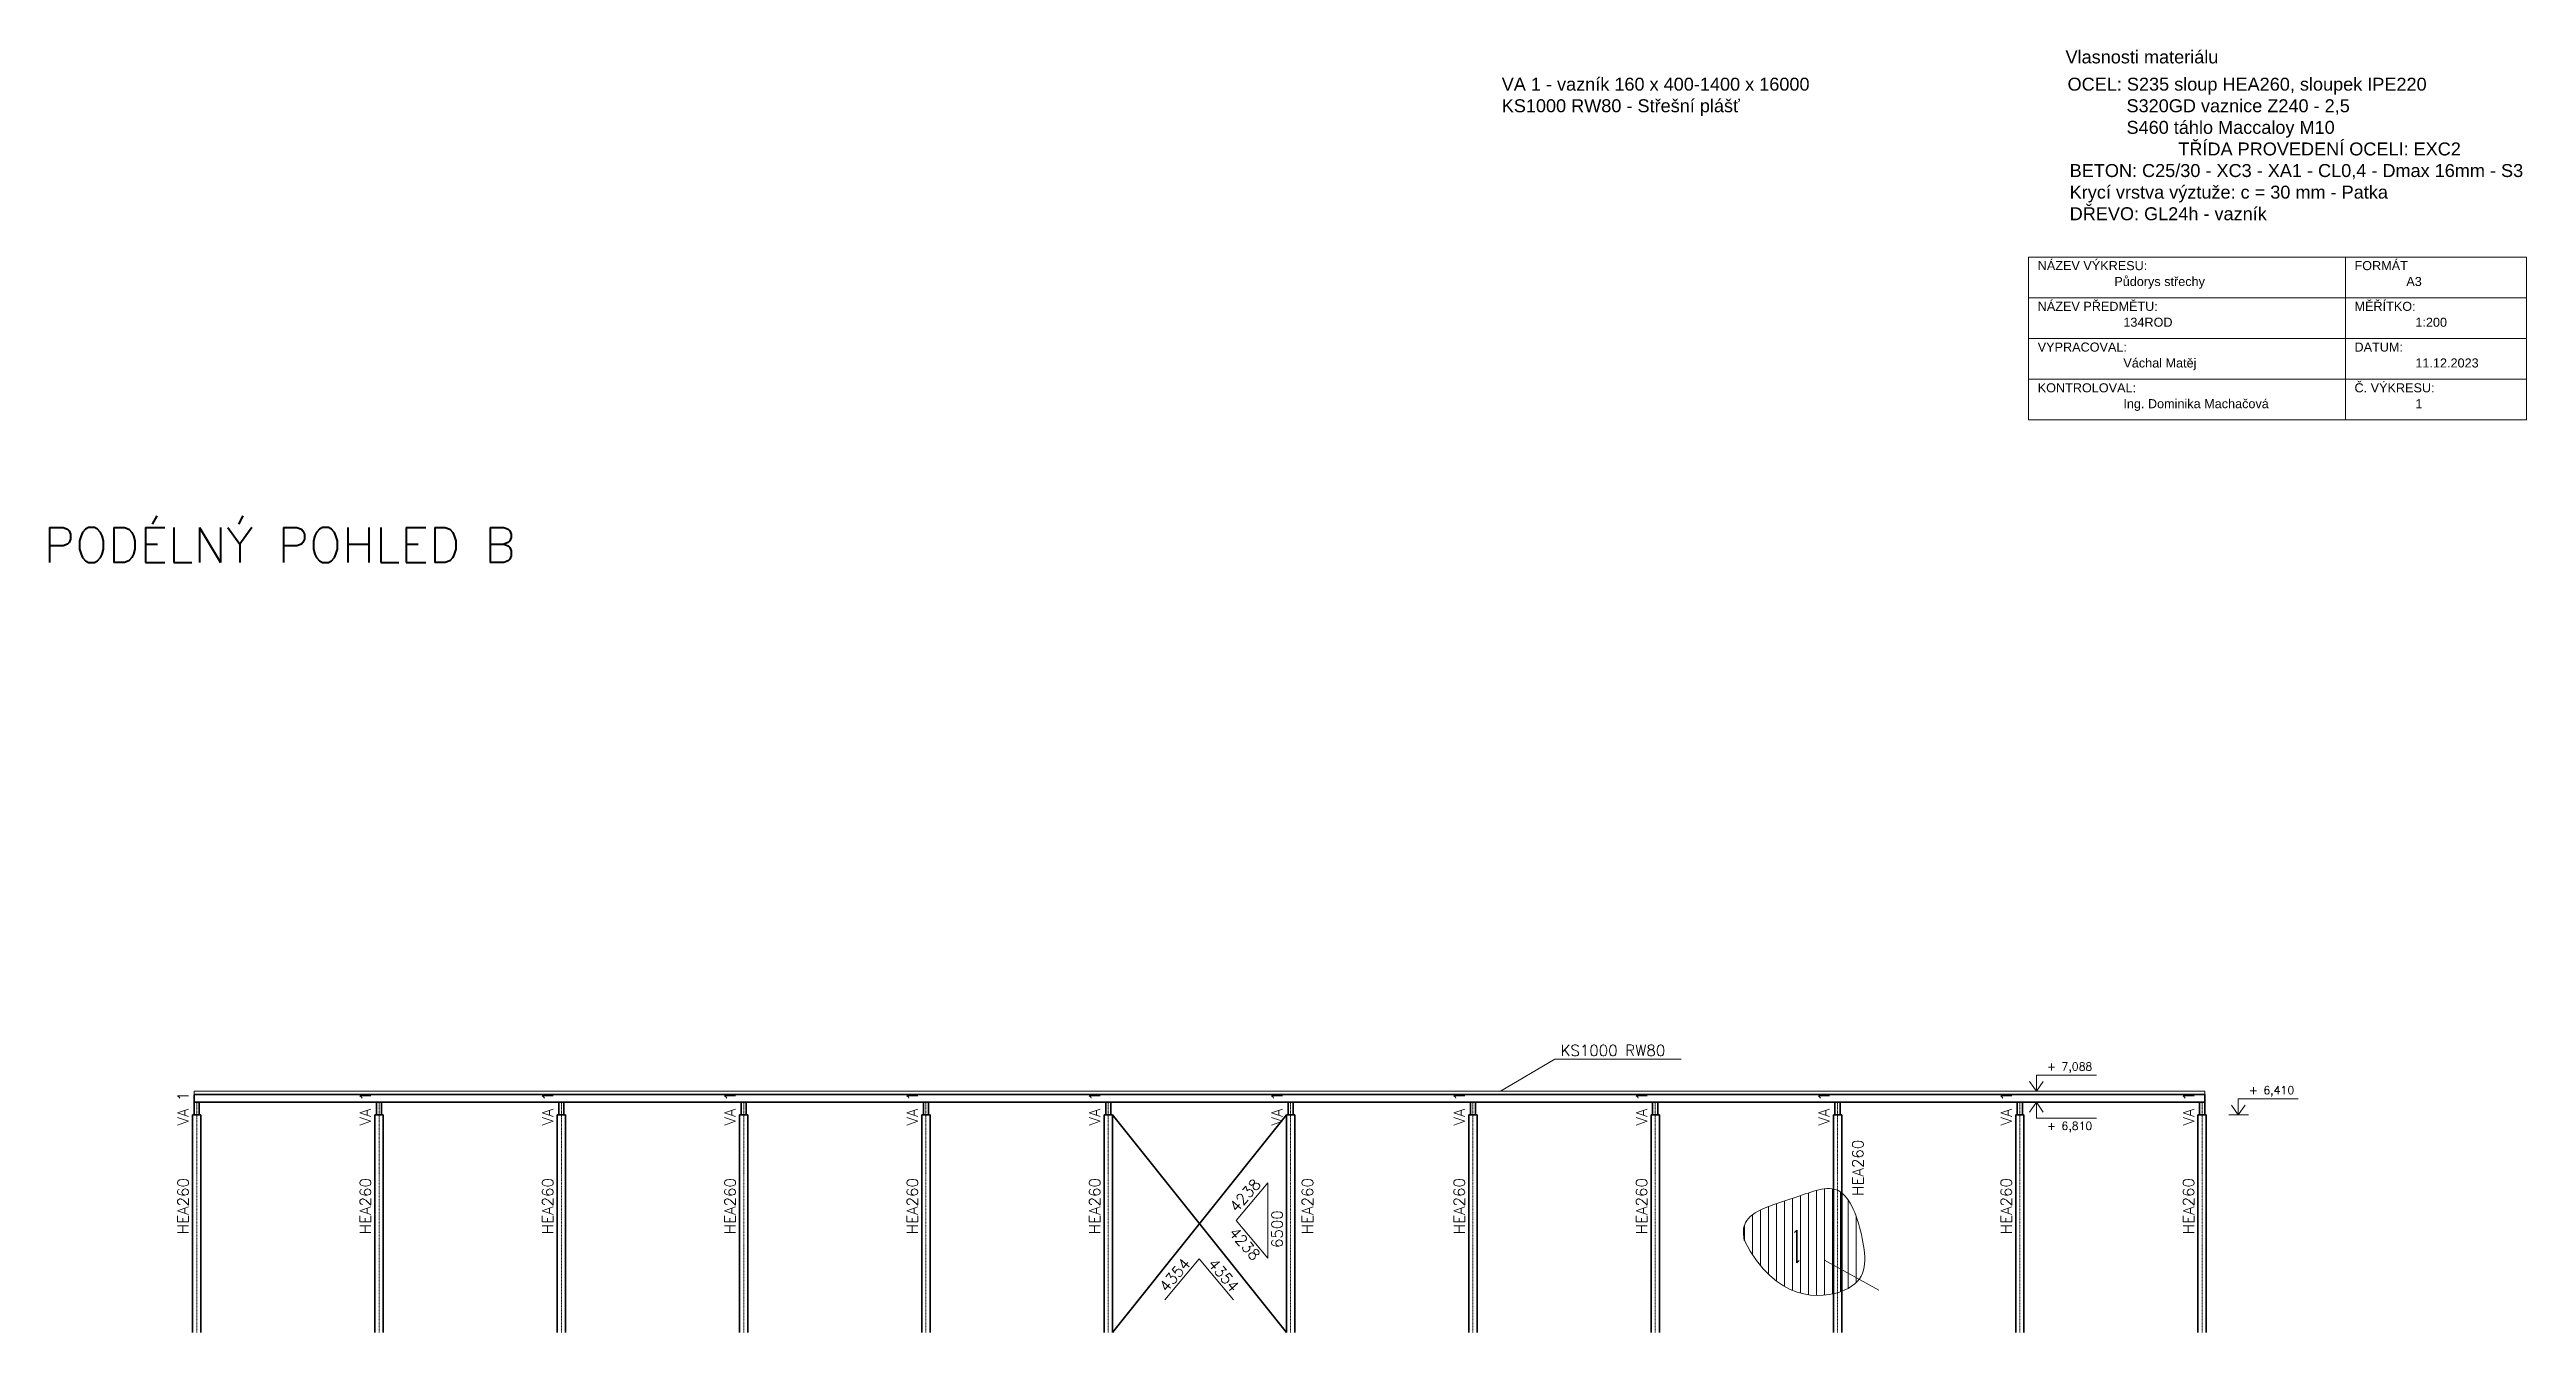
# Model space of a CAD drawing. Header units: millimetres. Extents: x -109904 to 256066, y -215550 to 75535.
# Drawn here: x -26694 to 50748, y -215550 to -175439 of the extents above; entities that cross this region are included whole.
import ezdxf

# ---------------------------------------------------------------- set-up
doc = ezdxf.new("R2010")
doc.units = ezdxf.units.MM
doc.header["$LTSCALE"] = 20
doc.linetypes.add('ČERCHOVANÁ', pattern=[25.4, 12.7, -6.35, 0, -6.35])
for name, color, linetype, lineweight in [('Koty', 4, 'Continuous', 18), ('Kóty', 4, 'Continuous', 18), ('TENKÁ PLNÁ ČÁRA', 7, 'Continuous', 18), ('TENKÁ ČERCHOVANÁ ČÁRA', 60, 'ČERCHOVANÁ', 18), ('TLUSTÁ PLNÁ ČÁRA', 2, 'Continuous', 35), ('tlustá čára', 212, 'Continuous', 35), ('ztužidla plná', 104, 'Continuous', 35), ('šrafy', 7, 'Continuous', 13)]:
    doc.layers.add(name, color=color, linetype=linetype, lineweight=lineweight)
doc.styles.get("Standard").update_dxf_attribs({"font": 'arial.ttf'})

msp = doc.modelspace()

# ---------------------------------------------------------------- linework, layer by layer
at = {"layer": 'Koty'}
msp.add_line((35132.603, -208009.947), (35750.229, -208009.947), dxfattribs=at)
at = {"layer": 'Kóty'}
msp.add_lwpolyline([(50748.457, -187019.3), (35184.254, -187019.3), (35184.254, -181925.56), (50748.457, -181925.56)], close=True, dxfattribs=at)
for points in [[(45088.747, -181925.56), (45088.747, -187019.3)], [(35184.254, -183198.995), (50748.457, -183198.995)], [(35184.254, -184472.43), (50748.457, -184472.43)], [(35184.254, -185745.865), (50748.457, -185745.865)]]:
    msp.add_lwpolyline(points, dxfattribs=at)
at = {"layer": 'TENKÁ ČERCHOVANÁ ČÁRA', "ltscale": 0.009}
for p, q in [((-22091.744, -208349.947), (-22091.744, -215549.947)), ((-16391.744, -208349.947), (-16391.744, -208749.947)), ((-16391.744, -208349.947), (-16391.744, -215549.947)), ((-10691.744, -208349.947), (-10691.744, -208749.947)), ((-10691.744, -208349.947), (-10691.744, -215549.947)), ((-4991.744, -208349.947), (-4991.744, -208749.947)), ((-4991.744, -208349.947), (-4991.744, -215549.947)), ((708.256, -208349.947), (708.256, -208749.947)), ((708.256, -208349.947), (708.256, -215549.947)), ((6408.256, -208349.947), (6408.256, -208749.947)), ((6408.256, -208349.947), (6408.256, -215549.947)), ((12108.256, -208349.947), (12108.256, -208749.947)), ((12108.256, -208349.947), (12108.256, -215549.947)), ((17808.256, -208349.947), (17808.256, -208749.947)), ((17808.256, -208349.947), (17808.256, -215549.947)), ((23508.256, -208349.947), (23508.256, -208749.947)), ((23508.256, -208349.947), (23508.256, -215549.947)), ((29208.256, -208349.947), (29208.256, -208749.947)), ((29208.256, -208349.947), (29208.256, -215549.947)), ((34908.256, -208349.947), (34908.256, -208749.947)), ((34908.256, -208349.947), (34908.256, -215549.947)), ((40608.256, -208349.947), (40608.256, -208749.947)), ((40608.256, -208349.947), (40608.256, -215549.947))]:
    msp.add_line(p, q, dxfattribs=at)
at = {"layer": 'TLUSTÁ PLNÁ ČÁRA'}
for p, q in [((27860.41, -212423.648), (27937.188, -212346.87)), ((27937.188, -212346.87), (27937.188, -213378.038)), ((27937.188, -213378.038), (28013.966, -213301.26))]:
    msp.add_line(p, q, dxfattribs=at)
at = {"layer": 'tlustá čára'}
for p, q in [((40688.256, -208109.947), (-22171.744, -208109.947)), ((-22171.744, -208109.947), (-22171.744, -208349.947)), ((40688.256, -208349.947), (40688.256, -208109.947)), ((-21961.744, -208749.947), (-22221.744, -208749.947)), ((-22221.744, -208749.947), (-22221.744, -215549.947)), ((-22221.744, -208749.947), (-22221.744, -215249.947)), ((-22171.744, -208749.947), (-22171.744, -208349.947)), ((-22171.744, -208349.947), (40688.256, -208349.947)), ((-22091.744, -208749.947), (-21961.744, -208749.947)), ((-22011.744, -208349.947), (-22011.744, -208749.947)), ((-21961.744, -215549.947), (-21961.744, -208749.947)), ((-16261.744, -208749.947), (-16521.744, -208749.947)), ((-16521.744, -208749.947), (-16521.744, -215549.947)), ((-16521.744, -208749.947), (-16521.744, -215249.947)), ((-16471.744, -208749.947), (-16471.744, -208349.947)), ((-16311.744, -208349.947), (-16311.744, -208749.947)), ((-16261.744, -215549.947), (-16261.744, -208749.947)), ((-10561.744, -208749.947), (-10821.744, -208749.947)), ((-10821.744, -208749.947), (-10821.744, -215549.947)), ((-10821.744, -208749.947), (-10821.744, -215249.947)), ((-10771.744, -208749.947), (-10771.744, -208349.947)), ((-10611.744, -208349.947), (-10611.744, -208749.947)), ((-10561.744, -215549.947), (-10561.744, -208749.947)), ((-4861.744, -208749.947), (-5121.744, -208749.947)), ((-5121.744, -208749.947), (-5121.744, -215549.947)), ((-5121.744, -208749.947), (-5121.744, -215249.947)), ((-5071.744, -208749.947), (-5071.744, -208349.947)), ((-4911.744, -208349.947), (-4911.744, -208749.947)), ((-4861.744, -215549.947), (-4861.744, -208749.947)), ((838.256, -208749.947), (578.256, -208749.947)), ((578.256, -208749.947), (578.256, -215549.947)), ((578.256, -208749.947), (578.256, -215249.947)), ((628.256, -208749.947), (628.256, -208349.947)), ((788.256, -208349.947), (788.256, -208749.947)), ((838.256, -215549.947), (838.256, -208749.947)), ((6538.256, -208749.947), (6278.256, -208749.947)), ((6278.256, -208749.947), (6278.256, -215549.947)), ((6278.256, -208749.947), (6278.256, -215249.947)), ((6328.256, -208749.947), (6328.256, -208349.947)), ((6488.256, -208349.947), (6488.256, -208749.947)), ((6538.256, -215549.947), (6538.256, -208749.947)), ((12238.256, -208749.947), (11978.256, -208749.947)), ((11978.256, -208749.947), (11978.256, -215549.947)), ((11978.256, -208749.947), (11978.256, -215249.947)), ((12028.256, -208749.947), (12028.256, -208349.947)), ((12188.256, -208349.947), (12188.256, -208749.947)), ((12238.256, -215549.947), (12238.256, -208749.947)), ((17938.256, -208749.947), (17678.256, -208749.947)), ((17678.256, -208749.947), (17678.256, -215549.947)), ((17678.256, -208749.947), (17678.256, -215249.947)), ((17728.256, -208749.947), (17728.256, -208349.947)), ((17888.256, -208349.947), (17888.256, -208749.947)), ((17938.256, -215549.947), (17938.256, -208749.947)), ((23638.256, -208749.947), (23378.256, -208749.947)), ((23378.256, -208749.947), (23378.256, -215549.947)), ((23378.256, -208749.947), (23378.256, -215249.947)), ((23428.256, -208749.947), (23428.256, -208349.947)), ((23588.256, -208349.947), (23588.256, -208749.947)), ((23638.256, -215549.947), (23638.256, -208749.947)), ((29338.256, -208749.947), (29078.256, -208749.947)), ((29078.256, -208749.947), (29078.256, -215549.947)), ((29078.256, -208749.947), (29078.256, -215249.947)), ((29128.256, -208749.947), (29128.256, -208349.947)), ((29288.256, -208349.947), (29288.256, -208749.947)), ((29338.256, -215549.947), (29338.256, -208749.947)), ((35038.256, -208749.947), (34778.256, -208749.947)), ((34778.256, -208749.947), (34778.256, -215549.947)), ((34778.256, -208749.947), (34778.256, -215249.947)), ((34828.256, -208749.947), (34828.256, -208349.947)), ((34988.256, -208349.947), (34988.256, -208749.947)), ((35038.256, -215549.947), (35038.256, -208749.947)), ((40738.256, -208749.947), (40478.256, -208749.947)), ((40478.256, -208749.947), (40478.256, -215549.947)), ((40478.256, -208749.947), (40478.256, -215249.947)), ((40528.256, -208749.947), (40528.256, -208349.947)), ((40688.256, -208349.947), (40688.256, -208749.947)), ((40738.256, -215549.947), (40738.256, -208749.947))]:
    msp.add_line(p, q, dxfattribs=at)
at = {"layer": 'ztužidla plná'}
for p, q in [((6538.256, -215549.947), (11978.256, -208749.947)), ((11978.256, -215549.947), (6538.256, -208749.947))]:
    msp.add_line(p, q, dxfattribs=at)
at = {"layer": 'šrafy'}
for p, q in [((18671.661, -208009.947), (20370.564, -207002.26)), ((20370.564, -207002.26), (24315.477, -207002.26)), ((35425.82, -208009.947), (35425.82, -207509.947)), ((35425.82, -207509.947), (37300.82, -207509.947)), ((40688.256, -208009.947), (-22171.744, -208009.947)), ((-22171.744, -208009.947), (-22171.744, -208109.947)), ((35425.82, -208009.947), (35210.728, -207702.765)), ((35425.82, -208009.947), (35640.911, -207702.765)), ((40688.256, -208109.947), (40688.256, -208009.947)), ((41736.718, -208749.947), (41736.718, -208249.947)), ((41736.718, -208249.947), (43611.718, -208249.947)), ((35425.82, -208349.947), (35210.728, -208657.129)), ((35425.82, -208349.947), (35425.82, -208849.947)), ((35425.82, -208349.947), (35640.911, -208657.129)), ((35425.82, -208849.947), (37300.82, -208849.947)), ((41443.502, -208749.947), (42061.128, -208749.947)), ((41736.718, -208749.947), (41521.627, -208442.765)), ((41736.718, -208749.947), (41951.809, -208442.765)), ((10409.04, -212047.663), (11392.787, -210872.23)), ((11392.787, -213223.097), (11392.787, -210872.23)), ((27796.275, -214232.019), (27796.275, -211360.416)), ((27796.275, -211360.416), (27796.275, -214232.019)), ((28046.275, -214318.354), (28046.275, -211275.27)), ((28296.275, -211187.18), (28296.275, -214371.43)), ((28546.275, -214393.559), (28546.275, -211109.246)), ((28546.275, -211109.246), (28546.275, -214393.559)), ((28796.275, -214385.929), (28796.275, -211058.789)), ((29046.275, -211059.515), (29046.275, -214348.368)), ((29296.275, -214278.476), (29296.275, -211152.079)), ((29296.275, -211152.079), (29296.275, -214278.476)), ((29546.275, -214168.189), (29546.275, -211412.632)), ((11392.787, -213223.097), (10409.04, -212047.663)), ((26546.275, -213114.396), (26546.275, -211872.853)), ((26796.275, -211720.024), (26796.275, -213459.094)), ((27046.275, -213730.839), (27046.275, -211613.142)), ((27046.275, -211613.142), (27046.275, -213730.839)), ((27296.275, -213944.177), (27296.275, -211524.405)), ((27546.275, -211442.125), (27546.275, -214108.937)), ((29796.275, -211935.645), (29796.275, -213984.801)), ((26296.275, -212195.143), (26296.275, -212673.833)), ((8179.3, -214524.65), (9250.826, -213244.334)), ((10322.353, -214524.65), (9250.826, -213244.334)), ((28796.275, -213286.521), (30495.178, -214223.746))]:
    msp.add_line(p, q, dxfattribs=at)
msp.add_open_spline([(26296.275, -212673.833), (27256.259, -214592.268), (30142.158, -214489.904), (30105.761, -212790.606), (29444.971, -210718.909), (28005.952, -211322.783), (26694.954, -211681.56), (26210.836, -212165.678), (26296.275, -212673.833), (26296.275, -212673.833), (26296.275, -212673.833)], degree=3, dxfattribs=at)

# ---------------------------------------------------------------- texts
at = {"layer": 'Kóty', "color": 1, "insert": (36336.696, -175467.193), "char_height": 405.01158, "attachment_point": 1}
msp.add_mtext_dynamic_manual_height_columns('Vlasnosti materiálu', width=14093.65059, gutter_width=50.626, heights=[0], dxfattribs=at)
at = {"layer": 'TENKÁ PLNÁ ČÁRA', "attachment_point": 1}
for s, width, gutter_width, heights, insert, char_height in [('\\A1;VA 1 - vazník 160 x 400-1400 x 16000\\PKS1000 RW80 - Střešní plášť', 16834.97927, 50.626, [4633.605], (18709.448, -176318.983), 405.01158), ('\\A1;\\pxi-3,l4,t4;OCEL: S235 sloup HEA260, sloupek IPE220\\P\\pi-3,l4,t4;^I    S320GD vaznice Z240 - 2,5\\P\\pi-3,l4,t4;^I    S460 táhlo Maccaloy M10\\P^I    ^I    TŘÍDA PROVEDENÍ OCELI: EXC2\\P\\pi0,l0,tz;   BETON: C25/30 - XC3 - XA1 - CL0,4 - Dmax 16mm - S3\\P   Krycí vrstva výztuže: c = 30 mm - Patka\\P   DŘEVO: GL24h - vazník', 17107.05063, 50.626, [5479.374], (35995.323, -176318.983), 405.01158), ('\\pxi-3,l4,t4;NÁZEV VÝKRESU:', 5678.19507, 35.373, [0], (35184.254, -182052.904), 282.98552), ('\\pxi-3,l4,t4;FORMÁT ', 5678.19507, 35.373, [0], (45088.747, -182052.904), 282.98552), ('Půdorys střechy', 5678.19507, 35.373, [0], (37862.021, -182549.573), 282.98552), ('A3', 5678.19507, 35.373, [0], (46992.46, -182549.573), 282.9855), ('\\pxi-3,l4,t4;NÁZEV PŘEDMĚTU:', 5678.19507, 35.373, [0], (35184.254, -183326.339), 282.98552), ('\\pxi-3,l4,t4;MĚŘÍTKO: ^I', 5678.19507, 35.373, [0], (45088.747, -183326.339), 282.98552), ('\\pxi-3,l4,t4;134ROD', 5678.19507, 35.373, [0], (37862.021, -183823.008), 282.98552), ('\\pxi-3,l4,t4;1:200', 5678.19507, 35.373, [0], (46992.46, -183823.008), 282.98552), ('\\pxi-3,l4,t4;VYPRACOVAL:', 5678.19507, 35.373, [0], (35184.254, -184599.773), 282.98552), ('\\pxi-3,l4,t4;Váchal Matěj', 5678.19507, 35.373, [0], (37862.021, -185096.443), 282.98552), ('\\pxi-3,l4,t4;DATUM: ^I^I', 5678.19507, 35.373, [0], (45088.747, -184599.773), 282.98552), ('\\pxi-3,l4,t4;Č. VÝKRESU:^I', 5678.19507, 35.373, [0], (45088.747, -185873.208), 282.98552), ('\\pxi-3,l4,t4;11.12.2023', 5678.19507, 35.373, [0], (46992.46, -185096.443), 282.98552), ('\\pxi-3,l4,t4;KONTROLOVAL:', 5678.19507, 35.373, [0], (35184.254, -185873.208), 282.98552), ('\\pxi-3,l4,t4;Ing. Dominika Machačová', 5678.19507, 35.373, [0], (37862.021, -186369.878), 282.98552), ('\\pxi-3,l4,t4;1', 5678.19507, 35.373, [0], (46992.46, -186369.878), 282.98552)]:
    msp.add_mtext_dynamic_manual_height_columns(s, width=width, gutter_width=gutter_width, heights=heights, dxfattribs=dict(at, insert=insert, char_height=char_height))
at = {"layer": 'šrafy', "attachment_point": 1}
for s, width, gutter_width, heights, insert, char_height in [('{\\Fromans|c238;PODÉLNÝ POHLED B}', 18899.6159, 91.135, [2065.851], (-26881.734, -190378.056), 1093.61992), ('\\A1;{\\Fromans|c238;\\H1.5x;KS1000 RW80}', 8123.42907, 14.348, [4633.313], (20547.142, -206560.757), 229.56093), ('\\pxi-3,l4,t4;{\\Fromans|c238;+ 7,088}', 2511.28029, 31.25, [0], (35511.268, -207109.419), 250), ('\\pxi-3,l4,t4;{\\Fromans|c238;+ 6,410}', 2511.28029, 31.25, [0], (41822.166, -207849.419), 250), ('\\pxi-3,l4,t4;{\\Fromans|c238;+ 6,810}', 2511.28029, 31.25, [0], (35511.268, -208966.391), 250)]:
    msp.add_mtext_dynamic_manual_height_columns(s, width=width, gutter_width=gutter_width, heights=heights, dxfattribs=dict(at, insert=insert, char_height=char_height))
at = {"layer": 'šrafy', "char_height": 229.56093}
for s, insert, attachment_point, rotation in [('\\A1;{\\Fromans|c238;\\H1.5x;VA 1}', (-22688.851, -209079.965), 1, 90), ('\\A1;{\\Fromans|c238;\\H1.5x;VA 1}', (-16988.851, -209079.965), 1, 90), ('\\A1;{\\Fromans|c238;\\H1.5x;VA 1}', (-11288.851, -209079.965), 1, 90), ('\\A1;{\\Fromans|c238;\\H1.5x;VA 1}', (-5588.851, -209079.965), 1, 90), ('\\A1;{\\Fromans|c238;\\H1.5x;VA 1}', (111.149, -209079.965), 1, 90), ('\\A1;{\\Fromans|c238;\\H1.5x;VA 1}', (5811.149, -209079.965), 1, 90), ('\\A1;{\\Fromans|c238;\\H1.5x;VA 1}', (11511.149, -209079.965), 1, 90), ('\\A1;{\\Fromans|c238;\\H1.5x;VA 1}', (17211.149, -209079.965), 1, 90), ('\\A1;{\\Fromans|c238;\\H1.5x;VA 1}', (22911.149, -209079.965), 1, 90), ('\\A1;{\\Fromans|c238;\\H1.5x;VA 1}', (28611.149, -209079.965), 1, 90), ('\\A1;{\\Fromans|c238;\\H1.5x;VA 1}', (34311.149, -209079.965), 1, 90), ('\\A1;{\\Fromans|c238;\\H1.5x;VA 1}', (40011.149, -209079.965), 1, 90), ('\\A1;{\\Fromans|c238;\\H1.5x;HEA260}', (29671.939, -211280.469), 1, 90), ('\\A1;{\\Fromans|c238;\\H1.5x;HEA260}', (-22688.851, -212479.965), 1, 90), ('\\A1;{\\Fromans|c238;\\H1.5x;HEA260}', (-16988.851, -212479.965), 1, 90), ('\\A1;{\\Fromans|c238;\\H1.5x;HEA260}', (-11288.851, -212479.965), 1, 90), ('\\A1;{\\Fromans|c238;\\H1.5x;HEA260}', (-5588.851, -212479.965), 1, 90), ('\\A1;{\\Fromans|c238;\\H1.5x;HEA260}', (111.149, -212479.965), 1, 90), ('\\A1;{\\Fromans|c238;\\H1.5x;HEA260}', (5811.149, -212479.965), 1, 90), ('\\A1;{\\Fromans|c238;\\H1.5x;4238}', (10163.862, -211591.189), 1, 48.4081892), ('\\A1;{\\Fromans|c238;\\H1.5x;HEA260}', (12464.546, -212479.965), 1, 90), ('\\A1;{\\Fromans|c238;\\H1.5x;HEA260}', (17211.149, -212479.965), 1, 90), ('\\A1;{\\Fromans|c238;\\H1.5x;HEA260}', (22911.149, -212479.965), 1, 90), ('\\A1;{\\Fromans|c238;\\H1.5x;HEA260}', (34311.149, -212479.965), 1, 90), ('\\A1;{\\Fromans|c238;\\H1.5x;HEA260}', (40011.149, -212479.965), 1, 90), ('\\A1;{\\Fromans|c238;\\H1.5x;6500}', (11514.141, -212909.712), 1, 90), ('\\A1;{\\Fromans|c238;\\H1.5x;4238}', (10411.131, -212218.593), 1, 311.36631668), ('\\A1;{\\Fromans|c238;\\H1.5x;4354}', (7972.009, -214090.67), 1, 49.56681906), ('\\A1;{\\Fromans|c238;\\H1.5x;4354}', (10529.644, -214090.67), 3, 310.43318094)]:
    msp.add_mtext_dynamic_manual_height_columns(s, width=8123.42907, gutter_width=14.348, heights=[4633.313], dxfattribs=dict(at, insert=insert, attachment_point=attachment_point, rotation=rotation))

doc.saveas('drawing.dxf')
